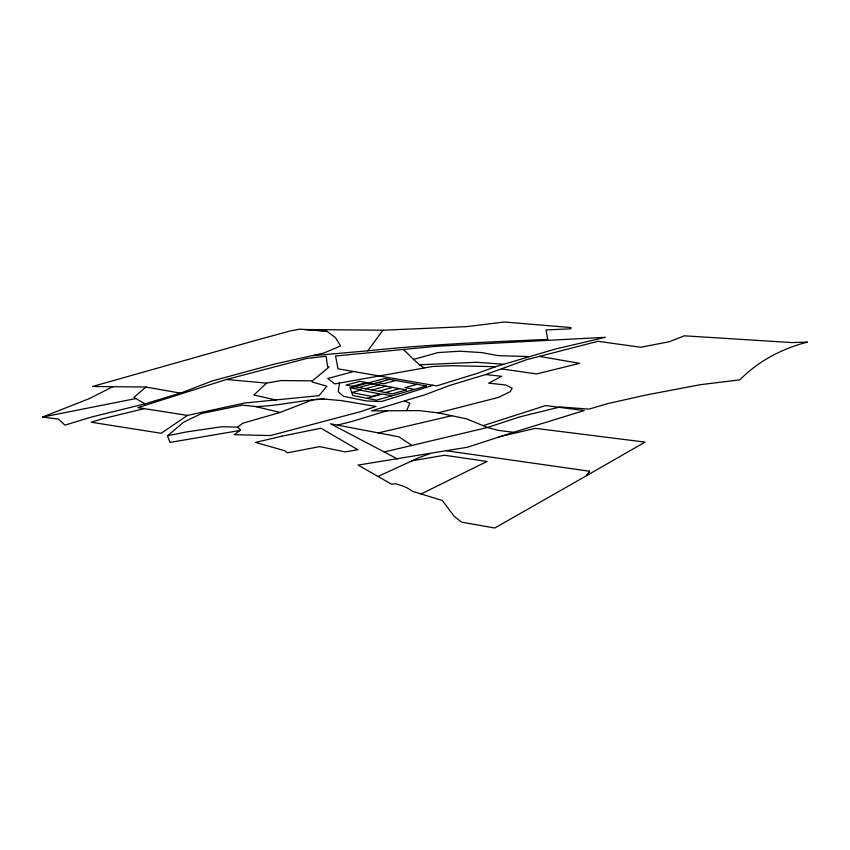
<?xml version="1.0" encoding="UTF-8"?>
<svg xmlns="http://www.w3.org/2000/svg" width="850" height="850" viewBox="0 0 850 850"><rect width="100%" height="100%" fill="white"/><g stroke="black" fill="none" stroke-linecap="round" stroke-linejoin="round"><path stroke-width="1.27" d="M339.458 383.116L338.257 391.818L343.559 396.312L366.361 400.945L378.484 401.519L382.203 401.306L433.054 385.284M312.418 380.832L312.205 382.001L326.899 386.219L318.994 395.664L244.619 403.017L187.468 415.406L137.902 407.628L226.429 379.472L307.041 358.402L326.134 356.277L327.643 366.796L329.056 367.03L312.418 380.832L280.989 380.566L266.517 383.116L226.429 379.472M406.683 410.507L409.859 403.261L404.441 400.892L371.429 410.922L418.689 410.603L438.143 412.856L466.522 418.859L487.571 427.476L497.749 430.302L513.549 432.31L584.247 410.55L545.721 405.556L483.353 425.584M446.547 450.787L589.602 471.229L586.553 475.671L645.054 442.096L535.468 428.336L499.035 436.815M589.602 471.229L586.564 475.671L494.796 527.999L461.518 522.155L454.208 516.343L442.308 500.469L412.707 491.406L407.66 488.187A78.699 24.522 -4.2 0 0 395.675 483.82L391.574 484.203L358.041 465.078L467.415 447.238L513.549 432.31M367.806 350.806C427.635 344.494 487.709 341.976 547.761 339.405L546.029 329.949L570.701 328.812L570.966 327.569L504.337 322.001L466.703 326.623L382.904 330.214L367.806 350.806L312.747 355.693M266.517 383.116L253.938 395.006L276.484 400.148M145.945 387.037L133.896 397.386L144.999 403.846L181.857 392.658L212.139 380.959L275.017 363.928L323.638 353.09L340.595 345.95L335.421 337.62L326.74 331.149L299.88 329.152L290.53 330.873L253.916 340.871L92.544 386.474L145.945 387.037L180.083 393.061M167.471 435.848L183.547 422.237L201.684 413.461L242.431 405.131L255.616 406.555L280.086 412.462L313.161 399.606L322.862 398.99L341.126 400.562L376.019 406.449L360.294 411.719L270.417 435.551L234.249 434.701L240.55 429.973L237.617 427.125L221.977 426.721L185.629 432.066L167.471 435.848L170.042 442.425L239.87 430.483M237.617 427.125L242.728 423.247L280.086 412.462M187.468 415.406L161.181 433.277L91.194 422.227L101.83 418.954L144.277 408.627M112.859 386.707L89.452 398.554L42.5 417.084L58.406 419.082L64.993 425.117L92.108 416.872L144.999 403.846M420.931 494.062L487.061 461.444L444.507 455.249L411.889 460.828M378.006 476.467L418.285 457.916L430.27 453.539M495.571 366.69L477.913 373.161L436.592 385.9L337.992 368.815L335.569 356.001L436.379 346.269L605.359 337.301L554.901 349.159L495.571 366.69L451.382 365.691L432.246 366.541L334.719 383.913L327.749 378.516L352.962 371.705M324.509 399.128C301.591 399.712 278.747 406.098 255.616 406.555M404.441 400.892L424.192 395.038L449.852 385.401L485.69 374.553L526.416 359.731L597.933 341.307L640.751 347.246L669.418 341.711L684.335 335.814L791.754 342.561L807.5 342.114C782.085 348.553 758.306 361.08 739.872 379.854L699.975 384.742L645.554 395.112L607.208 403.739L589.103 409.116L560.044 406.959L519.69 416.904L487.571 427.476L384.285 451.987L330.512 423.799L398.916 436.815L411.506 445.209M387.6 410.571L352.261 421.377L337.418 425.117M385.443 392.562L399.489 388.631M367.104 398.331L382.606 393.975L391.988 395.771M417.063 384.306L405.078 387.674L414.471 389.396M378.707 391.287L392.743 387.388M403.761 349.786L413.546 359.391L438.079 352.58L459.935 351.209L481.908 352.623L498.249 355.64L528.519 356.575M372.024 390.022L386.059 386.155M365.426 388.769L379.451 384.933M395.654 380.481L383.669 383.764L377.559 382.638M358.881 387.536L372.906 383.722M389.534 379.387L372.874 383.913L368.007 383.021M352.41 386.314L366.424 382.532M438.143 412.856L498.578 397.396L510.191 391.68L512.189 388.184L505.516 384.933L488.665 383.18L501.617 376.316L485.69 374.553M378.197 432.916L451.754 415.735M42.5 417.084L135.936 398.544M413.546 359.391L419.528 364.809L476.808 362.27L503.062 364.225M382.904 330.214L304.831 329.524L326.74 331.149M501.681 368.942L536.743 373.936L579.583 363.332L539.197 356.362M350.264 387.812L361.229 389.906L351.73 392.519L371.737 396.408L380.354 393.986L360.336 390.161M384.285 451.987L397.577 459.085M419.528 364.809L424.012 367.912M426.466 385.985L376.486 400.169L352.824 395.526L350.041 387.876L384.657 378.516L426.466 385.985M406.311 389.884L392.264 393.848L346.003 385.103L360.007 381.353L406.311 389.884M281.573 436.252L255.553 442.425L284.739 450.744L287.417 452.816L319.717 446.611L345.1 451.892L357.808 449.714L320.992 428.241L281.573 436.252"/></g></svg>
